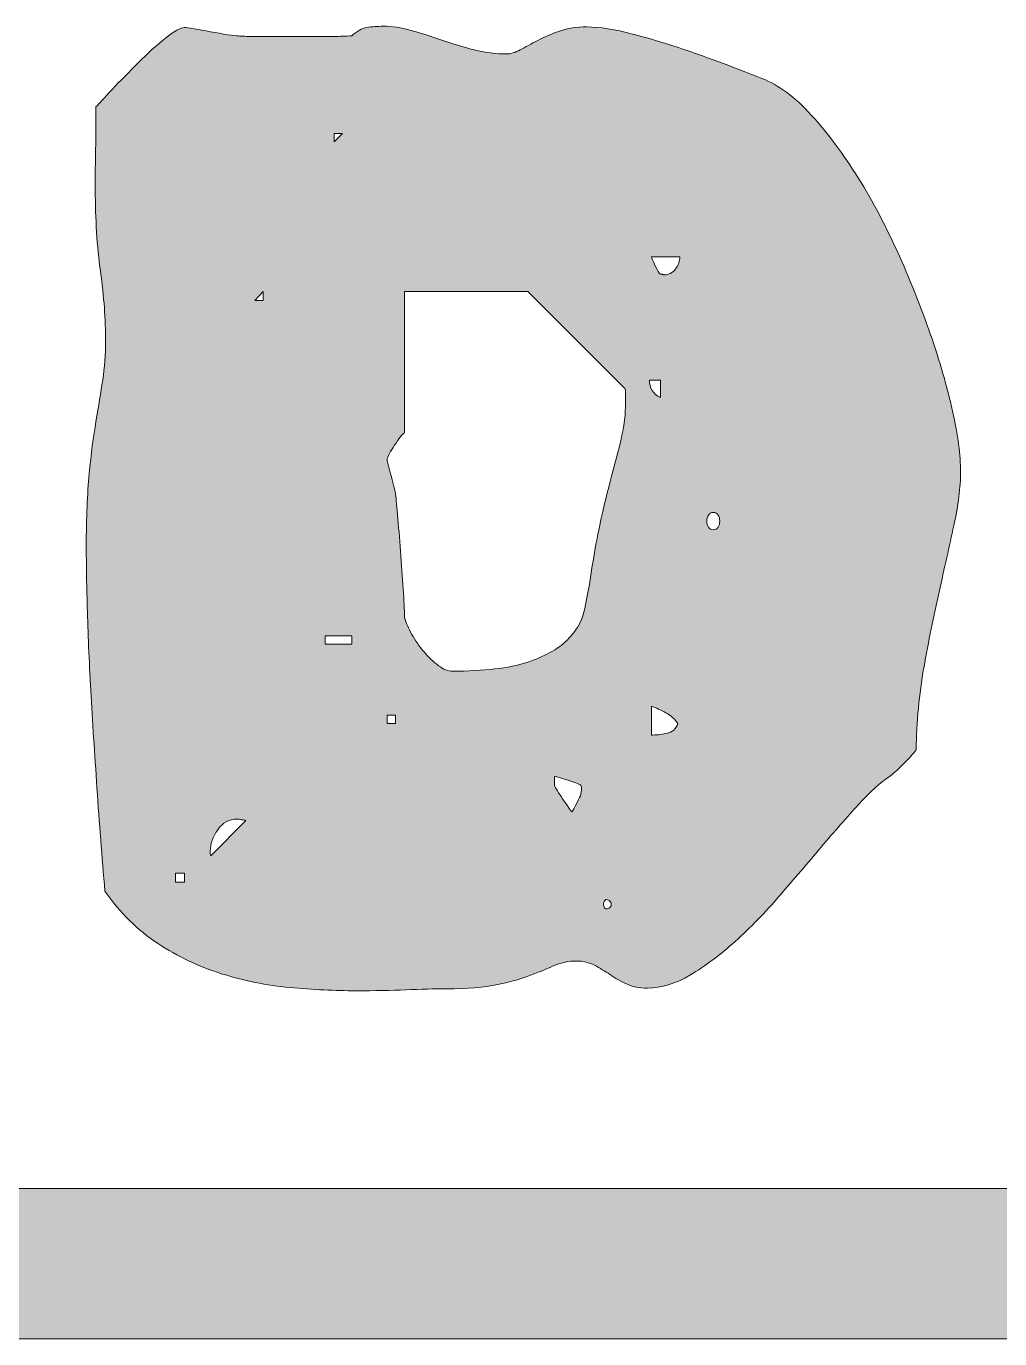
# Model space of a CAD drawing. Header units: inches. Extents: x 150 to 930, y -913 to -168.
# Drawn here: x 663.9 to 780.4, y -537.7 to -380.5 of the extents above; entities that cross this region are included whole.
import ezdxf

# ---------------------------------------------------------------- set-up
doc = ezdxf.new("R2010")
doc.units = ezdxf.units.IN
doc.header["$MEASUREMENT"] = 0
doc.layers.add('Layer 1', color=7, linetype='Continuous')

# ---------------------------------------------------------------- blocks, each defined once
blk = doc.blocks.new('block 4')
at = {"layer": 'Layer 1', "true_color": 0x2a4f7b}
h = blk.add_hatch(color=167, dxfattribs=at)
h.dxf.hatch_style = 2
edge = h.paths.add_edge_path()
edge.add_spline(control_points=[(671.06, -442.8), (671.06, -439.35), (671.18, -436.44), (671.41, -434.07), (671.64, -431.7), (671.91, -429.61), (672.22, -427.81), (672.53, -426), (672.8, -424.35), (673.03, -422.86), (673.26, -421.36), (673.38, -419.79), (673.38, -418.14), (673.38, -415.67), (673.17, -412.91), (672.76, -409.87), (672.35, -406.83), (672.14, -403.59), (672.14, -400.13), (672.14, -399.77), (672.14, -399.12), (672.14, -398.16), (672.14, -397.21), (672.16, -396.2), (672.18, -395.15), (672.21, -394.09), (672.22, -393.09), (672.22, -392.13), (672.22, -391.18), (672.22, -390.52), (672.22, -390.16), (672.53, -389.8), (673.17, -389.11), (674.15, -388.07), (675.13, -387.04), (676.17, -385.98), (677.28, -384.87), (678.39, -383.76), (679.47, -382.78), (680.53, -381.93), (681.59, -381.08), (682.35, -380.65), (682.81, -380.65), (682.96, -380.65), (683.35, -380.7), (683.97, -380.81), (684.59, -380.91), (685.25, -381.03), (685.94, -381.16), (686.64, -381.29), (687.31, -381.4), (687.95, -381.51), (688.6, -381.61), (688.99, -381.66), (689.15, -381.66), (689.2, -381.66), (689.5, -381.67), (690.04, -381.7), (690.58, -381.72), (691.22, -381.73), (691.97, -381.73), (692.72, -381.73), (693.45, -381.73), (694.18, -381.73), (694.9, -381.73), (695.49, -381.73), (695.95, -381.73), (696.21, -381.73), (696.67, -381.73), (697.34, -381.73), (698.01, -381.73), (698.71, -381.73), (699.43, -381.73), (700.15, -381.73), (700.83, -381.72), (701.48, -381.7), (702.12, -381.67), (702.57, -381.66), (702.83, -381.66), (703.45, -381.09), (704.06, -380.76), (704.65, -380.65), (705.24, -380.55), (705.9, -380.5), (706.62, -380.5), (707.65, -380.5), (708.76, -380.67), (709.94, -381), (711.13, -381.34), (712.35, -381.72), (713.61, -382.16), (714.88, -382.6), (716.17, -382.99), (717.48, -383.32), (718.79, -383.66), (720.1, -383.82), (721.38, -383.82), (721.85, -383.82), (722.39, -383.66), (723.01, -383.32), (723.62, -382.99), (724.32, -382.61), (725.1, -382.2), (725.87, -381.79), (726.74, -381.41), (727.72, -381.08), (728.7, -380.74), (729.78, -380.58), (730.97, -380.58), (732.52, -380.58), (734.34, -380.86), (736.46, -381.43), (738.57, -381.99), (740.66, -382.62), (742.72, -383.32), (744.78, -384.02), (746.63, -384.69), (748.28, -385.33), (749.93, -385.98), (751.02, -386.4), (751.53, -386.61), (753.54, -387.28), (755.52, -388.65), (757.48, -390.74), (759.44, -392.83), (761.32, -395.29), (763.13, -398.12), (764.93, -400.96), (766.59, -404.05), (768.11, -407.4), (769.63, -410.75), (770.96, -414.06), (772.09, -417.33), (773.23, -420.61), (774.11, -423.68), (774.76, -426.57), (775.4, -429.46), (775.72, -431.88), (775.72, -433.83), (775.72, -435.69), (775.45, -437.84), (774.91, -440.29), (774.37, -442.74), (773.78, -445.39), (773.14, -448.25), (772.49, -451.11), (771.89, -454.13), (771.32, -457.3), (770.75, -460.47), (770.44, -463.75), (770.39, -467.15), (770.29, -467.31), (770.09, -467.54), (769.81, -467.85), (769.53, -468.16), (769.22, -468.48), (768.88, -468.81), (768.55, -469.15), (768.23, -469.46), (767.92, -469.74), (767.61, -470.03), (767.38, -470.22), (767.22, -470.32), (766.14, -471.04), (764.9, -472.16), (763.51, -473.68), (762.12, -475.2), (760.62, -476.9), (759.03, -478.79), (757.43, -480.67), (755.77, -482.61), (754.04, -484.62), (752.32, -486.63), (750.55, -488.45), (748.75, -490.07), (746.94, -491.69), (745.15, -493.03), (743.38, -494.09), (741.6, -495.15), (739.88, -495.67), (738.24, -495.67), (737.26, -495.67), (736.42, -495.51), (735.72, -495.17), (735.03, -494.84), (734.37, -494.47), (733.75, -494.05), (733.13, -493.64), (732.52, -493.27), (731.9, -492.93), (731.28, -492.59), (730.53, -492.43), (729.65, -492.43), (728.78, -492.43), (727.95, -492.59), (727.18, -492.93), (726.41, -493.27), (725.47, -493.65), (724.36, -494.09), (723.25, -494.53), (721.9, -494.91), (720.3, -495.25), (718.7, -495.58), (716.67, -495.75), (714.19, -495.75), (712.75, -495.75), (711.13, -495.79), (709.33, -495.87), (707.52, -495.95), (705.54, -495.98), (703.37, -495.98), (700.85, -495.98), (698.19, -495.86), (695.41, -495.6), (692.63, -495.34), (689.9, -494.79), (687.22, -493.94), (684.54, -493.09), (682, -491.88), (679.6, -490.3), (677.21, -488.73), (675.11, -486.66), (673.3, -484.08), (672.94, -479.96), (672.62, -475.84), (672.34, -471.71), (672.06, -467.59), (671.81, -463.7), (671.6, -460.04), (671.4, -456.38), (671.25, -453.06), (671.18, -450.07), (671.1, -447.08), (671.06, -444.66), (671.06, -442.8)], knot_values=[0, 0, 0, 0, 1, 1, 1, 2, 2, 2, 3, 3, 3, 4, 4, 4, 5, 5, 5, 6, 6, 6, 7, 7, 7, 8, 8, 8, 9, 9, 9, 10, 10, 10, 11, 11, 11, 12, 12, 12, 13, 13, 13, 14, 14, 14, 15, 15, 15, 16, 16, 16, 17, 17, 17, 18, 18, 18, 19, 19, 19, 20, 20, 20, 21, 21, 21, 22, 22, 22, 23, 23, 23, 24, 24, 24, 25, 25, 25, 26, 26, 26, 27, 27, 27, 28, 28, 28, 29, 29, 29, 30, 30, 30, 31, 31, 31, 32, 32, 32, 33, 33, 33, 34, 34, 34, 35, 35, 35, 36, 36, 36, 37, 37, 37, 38, 38, 38, 39, 39, 39, 40, 40, 40, 41, 41, 41, 42, 42, 42, 43, 43, 43, 44, 44, 44, 45, 45, 45, 46, 46, 46, 47, 47, 47, 48, 48, 48, 49, 49, 49, 50, 50, 50, 51, 51, 51, 52, 52, 52, 53, 53, 53, 54, 54, 54, 55, 55, 55, 56, 56, 56, 57, 57, 57, 58, 58, 58, 59, 59, 59, 60, 60, 60, 61, 61, 61, 62, 62, 62, 63, 63, 63, 64, 64, 64, 65, 65, 65, 66, 66, 66, 67, 67, 67, 68, 68, 68, 69, 69, 69, 70, 70, 70, 71, 71, 71, 72, 72, 72, 73, 73, 73, 74, 74, 74, 75, 75, 75, 76, 76, 76, 77, 77, 77, 78, 78, 78, 78], degree=3, periodic=1)
h.paths.add_polyline_path([(682.81, -481.91), (681.73, -481.91), (681.73, -483), (682.81, -483)])
edge = h.paths.add_edge_path()
edge.add_spline(control_points=[(685.9, -479.29), (685.9, -479.34), (685.9, -479.43), (685.9, -479.56), (685.9, -479.69), (685.93, -479.78), (685.98, -479.83), (685.98, -479.83), (690.16, -475.58), (690.16, -475.58), (690.05, -475.58), (689.88, -475.55), (689.65, -475.5), (689.42, -475.45), (689.25, -475.42), (689.15, -475.42), (688.17, -475.42), (687.38, -475.85), (686.79, -476.7), (686.2, -477.55), (685.9, -478.41), (685.9, -479.29)], knot_values=[0, 0, 0, 0, 1, 1, 1, 2, 2, 2, 3, 3, 3, 4, 4, 4, 5, 5, 5, 6, 6, 6, 7, 7, 7, 7], degree=3, periodic=1)
h.paths.add_polyline_path([(692.24, -413.35), (692.24, -412.27), (691.24, -413.35)])
h.paths.add_polyline_path([(699.66, -453.47), (699.66, -454.48), (702.83, -454.48), (702.83, -453.47)])
h.paths.add_polyline_path([(700.74, -393.33), (700.74, -394.34), (701.75, -393.33)])
edge = h.paths.add_edge_path()
edge.add_spline(control_points=[(709.17, -412.27), (709.17, -412.27), (709.17, -429.2), (709.17, -429.2), (709.02, -429.25), (708.83, -429.42), (708.63, -429.7), (708.42, -429.98), (708.2, -430.31), (707.97, -430.67), (707.74, -431.03), (707.53, -431.36), (707.35, -431.67), (707.17, -431.98), (707.08, -432.21), (707.08, -432.37), (707.08, -432.47), (707.13, -432.73), (707.24, -433.14), (707.34, -433.55), (707.46, -433.99), (707.59, -434.45), (707.71, -434.92), (707.83, -435.36), (707.93, -435.77), (708.04, -436.18), (708.09, -436.44), (708.09, -436.54), (708.14, -437.11), (708.23, -438.09), (708.36, -439.48), (708.49, -440.87), (708.6, -442.35), (708.71, -443.92), (708.81, -445.5), (708.91, -446.98), (709.02, -448.37), (709.12, -449.76), (709.17, -450.74), (709.17, -451.3), (709.33, -451.92), (709.61, -452.59), (710.02, -453.31), (710.43, -454.04), (710.92, -454.73), (711.49, -455.4), (712.06, -456.07), (712.64, -456.63), (713.23, -457.06), (713.82, -457.5), (714.38, -457.72), (714.89, -457.72), (718.7, -457.72), (721.67, -457.37), (723.78, -456.68), (725.89, -455.98), (727.49, -455.11), (728.57, -454.05), (729.65, -452.99), (730.34, -451.86), (730.62, -450.65), (730.9, -449.44), (731.12, -448.34), (731.28, -447.36), (731.74, -444.22), (732.22, -441.56), (732.71, -439.4), (733.2, -437.24), (733.66, -435.36), (734.1, -433.76), (734.54, -432.16), (734.9, -430.73), (735.18, -429.47), (735.46, -428.21), (735.61, -426.93), (735.61, -425.64), (735.61, -425.38), (735.61, -425.04), (735.61, -424.6), (735.61, -424.16), (735.58, -423.92), (735.53, -423.87), (735.53, -423.87), (723.93, -412.27), (723.93, -412.27), (723.93, -412.27), (709.17, -412.27), (709.17, -412.27)], knot_values=[0, 0, 0, 0, 1, 1, 1, 2, 2, 2, 3, 3, 3, 4, 4, 4, 5, 5, 5, 6, 6, 6, 7, 7, 7, 8, 8, 8, 9, 9, 9, 10, 10, 10, 11, 11, 11, 12, 12, 12, 13, 13, 13, 14, 14, 14, 15, 15, 15, 16, 16, 16, 17, 17, 17, 18, 18, 18, 19, 19, 19, 20, 20, 20, 21, 21, 21, 22, 22, 22, 23, 23, 23, 24, 24, 24, 25, 25, 25, 26, 26, 26, 27, 27, 27, 28, 28, 28, 29, 29, 29, 29], degree=3, periodic=1)
h.paths.add_polyline_path([(707.08, -463.98), (708.09, -463.98), (708.09, -462.98), (707.08, -462.98)])
edge = h.paths.add_edge_path()
edge.add_spline(control_points=[(730.27, -471.4), (730.17, -471.3), (729.96, -471.2), (729.65, -471.09), (729.34, -470.99), (729.02, -470.89), (728.69, -470.78), (728.35, -470.68), (728.04, -470.58), (727.76, -470.47), (727.48, -470.37), (727.26, -470.32), (727.1, -470.32), (727.1, -470.32), (727.1, -471.4), (727.1, -471.4), (727.16, -471.56), (727.27, -471.78), (727.45, -472.06), (727.63, -472.34), (727.84, -472.65), (728.07, -472.99), (728.3, -473.32), (728.52, -473.65), (728.73, -473.96), (728.93, -474.26), (729.09, -474.47), (729.19, -474.57), (729.29, -474.42), (729.49, -474.07), (729.77, -473.53), (730.05, -472.99), (730.22, -472.64), (730.27, -472.48), (730.27, -472.43), (730.28, -472.33), (730.31, -472.18), (730.34, -472.02), (730.35, -471.92), (730.35, -471.87), (730.35, -471.87), (730.35, -471.56), (730.35, -471.56), (730.3, -471.51), (730.27, -471.45), (730.27, -471.4)], knot_values=[0, 0, 0, 0, 1, 1, 1, 2, 2, 2, 3, 3, 3, 4, 4, 4, 5, 5, 5, 6, 6, 6, 7, 7, 7, 8, 8, 8, 9, 9, 9, 10, 10, 10, 11, 11, 11, 12, 12, 12, 13, 13, 13, 14, 14, 14, 15, 15, 15, 15], degree=3, periodic=1)
edge = h.paths.add_edge_path()
edge.add_spline(control_points=[(733.44, -485.09), (733.29, -485.03), (733.17, -485.07), (733.09, -485.2), (733.02, -485.33), (732.98, -485.47), (732.98, -485.63), (732.98, -485.78), (733.02, -485.92), (733.09, -486.05), (733.17, -486.18), (733.29, -486.22), (733.44, -486.17), (733.75, -486.07), (733.91, -485.88), (733.91, -485.63), (733.91, -485.37), (733.75, -485.19), (733.44, -485.09)], knot_values=[0, 0, 0, 0, 1, 1, 1, 2, 2, 2, 3, 3, 3, 4, 4, 4, 5, 5, 5, 6, 6, 6, 6], degree=3, periodic=1)
edge = h.paths.add_edge_path()
edge.add_spline(control_points=[(738.47, -422.86), (738.47, -423.84), (738.9, -424.54), (739.78, -424.95), (739.78, -424.95), (739.78, -422.86), (739.78, -422.86), (739.78, -422.86), (738.47, -422.86), (738.47, -422.86)], knot_values=[0, 0, 0, 0, 1, 1, 1, 2, 2, 2, 3, 3, 3, 3], degree=3, periodic=1)
edge = h.paths.add_edge_path()
edge.add_spline(control_points=[(738.7, -408.1), (738.75, -408.25), (738.9, -408.61), (739.16, -409.18), (739.42, -409.75), (739.63, -410.08), (739.78, -410.18), (739.78, -410.18), (740.01, -410.18), (740.01, -410.18), (740.06, -410.18), (740.09, -410.2), (740.09, -410.22), (740.09, -410.25), (740.11, -410.26), (740.17, -410.26), (740.17, -410.26), (740.25, -410.26), (740.25, -410.26), (740.81, -410.26), (741.26, -410.03), (741.6, -409.56), (741.93, -409.1), (742.1, -408.61), (742.1, -408.1), (742.1, -408.1), (738.7, -408.1), (738.7, -408.1)], knot_values=[0, 0, 0, 0, 1, 1, 1, 2, 2, 2, 3, 3, 3, 4, 4, 4, 5, 5, 5, 6, 6, 6, 7, 7, 7, 8, 8, 8, 9, 9, 9, 9], degree=3, periodic=1)
edge = h.paths.add_edge_path()
edge.add_spline(control_points=[(738.7, -465.37), (739.21, -465.37), (739.82, -465.31), (740.51, -465.18), (741.21, -465.05), (741.66, -464.65), (741.87, -463.98), (741.51, -463.47), (741.03, -463.04), (740.44, -462.71), (739.84, -462.37), (739.27, -462.1), (738.7, -461.9), (738.7, -461.9), (738.7, -465.37), (738.7, -465.37)], knot_values=[0, 0, 0, 0, 1, 1, 1, 2, 2, 2, 3, 3, 3, 4, 4, 4, 5, 5, 5, 5], degree=3, periodic=1)
edge = h.paths.add_edge_path()
edge.add_spline(control_points=[(746.12, -438.71), (745.86, -438.71), (745.67, -438.81), (745.54, -439.02), (745.41, -439.22), (745.35, -439.47), (745.35, -439.75), (745.35, -440.03), (745.41, -440.28), (745.54, -440.48), (745.67, -440.69), (745.86, -440.79), (746.12, -440.79), (746.38, -440.79), (746.57, -440.69), (746.7, -440.48), (746.83, -440.28), (746.89, -440.03), (746.89, -439.75), (746.89, -439.47), (746.83, -439.22), (746.7, -439.02), (746.57, -438.81), (746.38, -438.71), (746.12, -438.71)], knot_values=[0, 0, 0, 0, 1, 1, 1, 2, 2, 2, 3, 3, 3, 4, 4, 4, 5, 5, 5, 6, 6, 6, 7, 7, 7, 8, 8, 8, 8], degree=3, periodic=1)
at = {"layer": 'Layer 1', "lineweight": 0}
for points in [[(700.74, -393.33), (700.74, -394.34), (701.75, -393.33), (700.74, -393.33)], [(692.24, -413.35), (692.24, -412.27), (691.24, -413.35), (692.24, -413.35)], [(699.66, -453.47), (699.66, -454.48), (702.83, -454.48), (702.83, -453.47), (699.66, -453.47)], [(707.08, -463.98), (708.09, -463.98), (708.09, -462.98), (707.08, -462.98), (707.08, -463.98)], [(682.81, -481.91), (681.73, -481.91), (681.73, -483), (682.81, -483), (682.81, -481.91)]]:
    blk.add_lwpolyline(points, dxfattribs=at)
for points, knots in [([(671.06, -442.8), (671.06, -439.35), (671.18, -436.44), (671.41, -434.07), (671.64, -431.7), (671.91, -429.61), (672.22, -427.81), (672.53, -426), (672.8, -424.35), (673.03, -422.86), (673.26, -421.36), (673.38, -419.79), (673.38, -418.14), (673.38, -415.67), (673.17, -412.91), (672.76, -409.87), (672.35, -406.83), (672.14, -403.59), (672.14, -400.13), (672.14, -399.77), (672.14, -399.12), (672.14, -398.16), (672.14, -397.21), (672.16, -396.2), (672.18, -395.15), (672.21, -394.09), (672.22, -393.09), (672.22, -392.13), (672.22, -391.18), (672.22, -390.52), (672.22, -390.16), (672.53, -389.8), (673.17, -389.11), (674.15, -388.07), (675.13, -387.04), (676.17, -385.98), (677.28, -384.87), (678.39, -383.76), (679.47, -382.78), (680.53, -381.93), (681.59, -381.08), (682.35, -380.65), (682.81, -380.65), (682.96, -380.65), (683.35, -380.7), (683.97, -380.81), (684.59, -380.91), (685.25, -381.03), (685.94, -381.16), (686.64, -381.29), (687.31, -381.4), (687.95, -381.51), (688.6, -381.61), (688.99, -381.66), (689.15, -381.66), (689.2, -381.66), (689.5, -381.67), (690.04, -381.7), (690.58, -381.72), (691.22, -381.73), (691.97, -381.73), (692.72, -381.73), (693.45, -381.73), (694.18, -381.73), (694.9, -381.73), (695.49, -381.73), (695.95, -381.73), (696.21, -381.73), (696.67, -381.73), (697.34, -381.73), (698.01, -381.73), (698.71, -381.73), (699.43, -381.73), (700.15, -381.73), (700.83, -381.72), (701.48, -381.7), (702.12, -381.67), (702.57, -381.66), (702.83, -381.66), (703.45, -381.09), (704.06, -380.76), (704.65, -380.65), (705.24, -380.55), (705.9, -380.5), (706.62, -380.5), (707.65, -380.5), (708.76, -380.67), (709.94, -381), (711.13, -381.34), (712.35, -381.72), (713.61, -382.16), (714.88, -382.6), (716.17, -382.99), (717.48, -383.32), (718.79, -383.66), (720.1, -383.82), (721.38, -383.82), (721.85, -383.82), (722.39, -383.66), (723.01, -383.32), (723.62, -382.99), (724.32, -382.61), (725.1, -382.2), (725.87, -381.79), (726.74, -381.41), (727.72, -381.08), (728.7, -380.74), (729.78, -380.58), (730.97, -380.58), (732.52, -380.58), (734.34, -380.86), (736.46, -381.43), (738.57, -381.99), (740.66, -382.62), (742.72, -383.32), (744.78, -384.02), (746.63, -384.69), (748.28, -385.33), (749.93, -385.98), (751.02, -386.4), (751.53, -386.61), (753.54, -387.28), (755.52, -388.65), (757.48, -390.74), (759.44, -392.83), (761.32, -395.29), (763.13, -398.12), (764.93, -400.96), (766.59, -404.05), (768.11, -407.4), (769.63, -410.75), (770.96, -414.06), (772.09, -417.33), (773.23, -420.61), (774.11, -423.68), (774.76, -426.57), (775.4, -429.46), (775.72, -431.88), (775.72, -433.83), (775.72, -435.69), (775.45, -437.84), (774.91, -440.29), (774.37, -442.74), (773.78, -445.39), (773.14, -448.25), (772.49, -451.11), (771.89, -454.13), (771.32, -457.3), (770.75, -460.47), (770.44, -463.75), (770.39, -467.15), (770.29, -467.31), (770.09, -467.54), (769.81, -467.85), (769.53, -468.16), (769.22, -468.48), (768.88, -468.81), (768.55, -469.15), (768.23, -469.46), (767.92, -469.74), (767.61, -470.03), (767.38, -470.22), (767.22, -470.32), (766.14, -471.04), (764.9, -472.16), (763.51, -473.68), (762.12, -475.2), (760.62, -476.9), (759.03, -478.79), (757.43, -480.67), (755.77, -482.61), (754.04, -484.62), (752.32, -486.63), (750.55, -488.45), (748.75, -490.07), (746.94, -491.69), (745.15, -493.03), (743.38, -494.09), (741.6, -495.15), (739.88, -495.67), (738.24, -495.67), (737.26, -495.67), (736.42, -495.51), (735.72, -495.17), (735.03, -494.84), (734.37, -494.47), (733.75, -494.05), (733.13, -493.64), (732.52, -493.27), (731.9, -492.93), (731.28, -492.59), (730.53, -492.43), (729.65, -492.43), (728.78, -492.43), (727.95, -492.59), (727.18, -492.93), (726.41, -493.27), (725.47, -493.65), (724.36, -494.09), (723.25, -494.53), (721.9, -494.91), (720.3, -495.25), (718.7, -495.58), (716.67, -495.75), (714.19, -495.75), (712.75, -495.75), (711.13, -495.79), (709.33, -495.87), (707.52, -495.95), (705.54, -495.98), (703.37, -495.98), (700.85, -495.98), (698.19, -495.86), (695.41, -495.6), (692.63, -495.34), (689.9, -494.79), (687.22, -493.94), (684.54, -493.09), (682, -491.88), (679.6, -490.3), (677.21, -488.73), (675.11, -486.66), (673.3, -484.08), (672.94, -479.96), (672.62, -475.84), (672.34, -471.71), (672.06, -467.59), (671.81, -463.7), (671.6, -460.04), (671.4, -456.38), (671.25, -453.06), (671.18, -450.07), (671.1, -447.08), (671.06, -444.66), (671.06, -442.8)], [0, 0, 0, 0, 1, 1, 1, 2, 2, 2, 3, 3, 3, 4, 4, 4, 5, 5, 5, 6, 6, 6, 7, 7, 7, 8, 8, 8, 9, 9, 9, 10, 10, 10, 11, 11, 11, 12, 12, 12, 13, 13, 13, 14, 14, 14, 15, 15, 15, 16, 16, 16, 17, 17, 17, 18, 18, 18, 19, 19, 19, 20, 20, 20, 21, 21, 21, 22, 22, 22, 23, 23, 23, 24, 24, 24, 25, 25, 25, 26, 26, 26, 27, 27, 27, 28, 28, 28, 29, 29, 29, 30, 30, 30, 31, 31, 31, 32, 32, 32, 33, 33, 33, 34, 34, 34, 35, 35, 35, 36, 36, 36, 37, 37, 37, 38, 38, 38, 39, 39, 39, 40, 40, 40, 41, 41, 41, 42, 42, 42, 43, 43, 43, 44, 44, 44, 45, 45, 45, 46, 46, 46, 47, 47, 47, 48, 48, 48, 49, 49, 49, 50, 50, 50, 51, 51, 51, 52, 52, 52, 53, 53, 53, 54, 54, 54, 55, 55, 55, 56, 56, 56, 57, 57, 57, 58, 58, 58, 59, 59, 59, 60, 60, 60, 61, 61, 61, 62, 62, 62, 63, 63, 63, 64, 64, 64, 65, 65, 65, 66, 66, 66, 67, 67, 67, 68, 68, 68, 69, 69, 69, 70, 70, 70, 71, 71, 71, 72, 72, 72, 73, 73, 73, 74, 74, 74, 75, 75, 75, 76, 76, 76, 77, 77, 77, 78, 78, 78, 78]), ([(738.7, -408.1), (738.75, -408.25), (738.9, -408.61), (739.16, -409.18), (739.42, -409.75), (739.63, -410.08), (739.78, -410.18), (739.78, -410.18), (740.01, -410.18), (740.01, -410.18), (740.06, -410.18), (740.09, -410.2), (740.09, -410.22), (740.09, -410.25), (740.11, -410.26), (740.17, -410.26), (740.17, -410.26), (740.25, -410.26), (740.25, -410.26), (740.81, -410.26), (741.26, -410.03), (741.6, -409.56), (741.93, -409.1), (742.1, -408.61), (742.1, -408.1), (742.1, -408.1), (738.7, -408.1), (738.7, -408.1)], [0, 0, 0, 0, 1, 1, 1, 2, 2, 2, 3, 3, 3, 4, 4, 4, 5, 5, 5, 6, 6, 6, 7, 7, 7, 8, 8, 8, 9, 9, 9, 9]), ([(709.17, -412.27), (709.17, -412.27), (709.17, -429.2), (709.17, -429.2), (709.02, -429.25), (708.83, -429.42), (708.63, -429.7), (708.42, -429.98), (708.2, -430.31), (707.97, -430.67), (707.74, -431.03), (707.53, -431.36), (707.35, -431.67), (707.17, -431.98), (707.08, -432.21), (707.08, -432.37), (707.08, -432.47), (707.13, -432.73), (707.24, -433.14), (707.34, -433.55), (707.46, -433.99), (707.59, -434.45), (707.71, -434.92), (707.83, -435.36), (707.93, -435.77), (708.04, -436.18), (708.09, -436.44), (708.09, -436.54), (708.14, -437.11), (708.23, -438.09), (708.36, -439.48), (708.49, -440.87), (708.6, -442.35), (708.71, -443.92), (708.81, -445.5), (708.91, -446.98), (709.02, -448.37), (709.12, -449.76), (709.17, -450.74), (709.17, -451.3), (709.33, -451.92), (709.61, -452.59), (710.02, -453.31), (710.43, -454.04), (710.92, -454.73), (711.49, -455.4), (712.06, -456.07), (712.64, -456.63), (713.23, -457.06), (713.82, -457.5), (714.38, -457.72), (714.89, -457.72), (718.7, -457.72), (721.67, -457.37), (723.78, -456.68), (725.89, -455.98), (727.49, -455.11), (728.57, -454.05), (729.65, -452.99), (730.34, -451.86), (730.62, -450.65), (730.9, -449.44), (731.12, -448.34), (731.28, -447.36), (731.74, -444.22), (732.22, -441.56), (732.71, -439.4), (733.2, -437.24), (733.66, -435.36), (734.1, -433.76), (734.54, -432.16), (734.9, -430.73), (735.18, -429.47), (735.46, -428.21), (735.61, -426.93), (735.61, -425.64), (735.61, -425.38), (735.61, -425.04), (735.61, -424.6), (735.61, -424.16), (735.58, -423.92), (735.53, -423.87), (735.53, -423.87), (723.93, -412.27), (723.93, -412.27), (723.93, -412.27), (709.17, -412.27), (709.17, -412.27)], [0, 0, 0, 0, 1, 1, 1, 2, 2, 2, 3, 3, 3, 4, 4, 4, 5, 5, 5, 6, 6, 6, 7, 7, 7, 8, 8, 8, 9, 9, 9, 10, 10, 10, 11, 11, 11, 12, 12, 12, 13, 13, 13, 14, 14, 14, 15, 15, 15, 16, 16, 16, 17, 17, 17, 18, 18, 18, 19, 19, 19, 20, 20, 20, 21, 21, 21, 22, 22, 22, 23, 23, 23, 24, 24, 24, 25, 25, 25, 26, 26, 26, 27, 27, 27, 28, 28, 28, 29, 29, 29, 29]), ([(738.47, -422.86), (738.47, -423.84), (738.9, -424.54), (739.78, -424.95), (739.78, -424.95), (739.78, -422.86), (739.78, -422.86), (739.78, -422.86), (738.47, -422.86), (738.47, -422.86)], [0, 0, 0, 0, 1, 1, 1, 2, 2, 2, 3, 3, 3, 3]), ([(746.12, -438.71), (745.86, -438.71), (745.67, -438.81), (745.54, -439.02), (745.41, -439.22), (745.35, -439.47), (745.35, -439.75), (745.35, -440.03), (745.41, -440.28), (745.54, -440.48), (745.67, -440.69), (745.86, -440.79), (746.12, -440.79), (746.38, -440.79), (746.57, -440.69), (746.7, -440.48), (746.83, -440.28), (746.89, -440.03), (746.89, -439.75), (746.89, -439.47), (746.83, -439.22), (746.7, -439.02), (746.57, -438.81), (746.38, -438.71), (746.12, -438.71)], [0, 0, 0, 0, 1, 1, 1, 2, 2, 2, 3, 3, 3, 4, 4, 4, 5, 5, 5, 6, 6, 6, 7, 7, 7, 8, 8, 8, 8]), ([(738.7, -465.37), (739.21, -465.37), (739.82, -465.31), (740.51, -465.18), (741.21, -465.05), (741.66, -464.65), (741.87, -463.98), (741.51, -463.47), (741.03, -463.04), (740.44, -462.71), (739.84, -462.37), (739.27, -462.1), (738.7, -461.9), (738.7, -461.9), (738.7, -465.37), (738.7, -465.37)], [0, 0, 0, 0, 1, 1, 1, 2, 2, 2, 3, 3, 3, 4, 4, 4, 5, 5, 5, 5]), ([(730.27, -471.4), (730.17, -471.3), (729.96, -471.2), (729.65, -471.09), (729.34, -470.99), (729.02, -470.89), (728.69, -470.78), (728.35, -470.68), (728.04, -470.58), (727.76, -470.47), (727.48, -470.37), (727.26, -470.32), (727.1, -470.32), (727.1, -470.32), (727.1, -471.4), (727.1, -471.4), (727.16, -471.56), (727.27, -471.78), (727.45, -472.06), (727.63, -472.34), (727.84, -472.65), (728.07, -472.99), (728.3, -473.32), (728.52, -473.65), (728.73, -473.96), (728.93, -474.26), (729.09, -474.47), (729.19, -474.57), (729.29, -474.42), (729.49, -474.07), (729.77, -473.53), (730.05, -472.99), (730.22, -472.64), (730.27, -472.48), (730.27, -472.43), (730.28, -472.33), (730.31, -472.18), (730.34, -472.02), (730.35, -471.92), (730.35, -471.87), (730.35, -471.87), (730.35, -471.56), (730.35, -471.56), (730.3, -471.51), (730.27, -471.45), (730.27, -471.4)], [0, 0, 0, 0, 1, 1, 1, 2, 2, 2, 3, 3, 3, 4, 4, 4, 5, 5, 5, 6, 6, 6, 7, 7, 7, 8, 8, 8, 9, 9, 9, 10, 10, 10, 11, 11, 11, 12, 12, 12, 13, 13, 13, 14, 14, 14, 15, 15, 15, 15]), ([(685.9, -479.29), (685.9, -479.34), (685.9, -479.43), (685.9, -479.56), (685.9, -479.69), (685.93, -479.78), (685.98, -479.83), (685.98, -479.83), (690.16, -475.58), (690.16, -475.58), (690.05, -475.58), (689.88, -475.55), (689.65, -475.5), (689.42, -475.45), (689.25, -475.42), (689.15, -475.42), (688.17, -475.42), (687.38, -475.85), (686.79, -476.7), (686.2, -477.55), (685.9, -478.41), (685.9, -479.29)], [0, 0, 0, 0, 1, 1, 1, 2, 2, 2, 3, 3, 3, 4, 4, 4, 5, 5, 5, 6, 6, 6, 7, 7, 7, 7]), ([(733.44, -485.09), (733.29, -485.03), (733.17, -485.07), (733.09, -485.2), (733.02, -485.33), (732.98, -485.47), (732.98, -485.63), (732.98, -485.78), (733.02, -485.92), (733.09, -486.05), (733.17, -486.18), (733.29, -486.22), (733.44, -486.17), (733.75, -486.07), (733.91, -485.88), (733.91, -485.63), (733.91, -485.37), (733.75, -485.19), (733.44, -485.09)], [0, 0, 0, 0, 1, 1, 1, 2, 2, 2, 3, 3, 3, 4, 4, 4, 5, 5, 5, 6, 6, 6, 6])]:
    blk.add_open_spline(points, degree=3, knots=knots, dxfattribs=at)
blk = doc.blocks.new('block 2')
at = {"layer": 'Layer 1', "true_color": 0xce432c}
h = blk.add_hatch(color=22, dxfattribs=at)
h.dxf.hatch_style = 2
h.paths.add_polyline_path([(926.76, -537.65), (153.24, -537.65), (153.24, -519.67), (926.76, -519.67)])
at = {"layer": 'Layer 1', "lineweight": 0}
blk.add_lwpolyline([(926.76, -537.65), (153.24, -537.65), (153.24, -519.67), (926.76, -519.67), (926.76, -537.65)], dxfattribs=at)
at = {"layer": 'Layer 1'}
blk.add_blockref('block 4', (0, 0), dxfattribs=at)

msp = doc.modelspace()

# ---------------------------------------------------------------- block references
at = {"layer": 'Layer 1'}
msp.add_blockref('block 2', (0, 0), dxfattribs=at)

doc.saveas('drawing.dxf')
